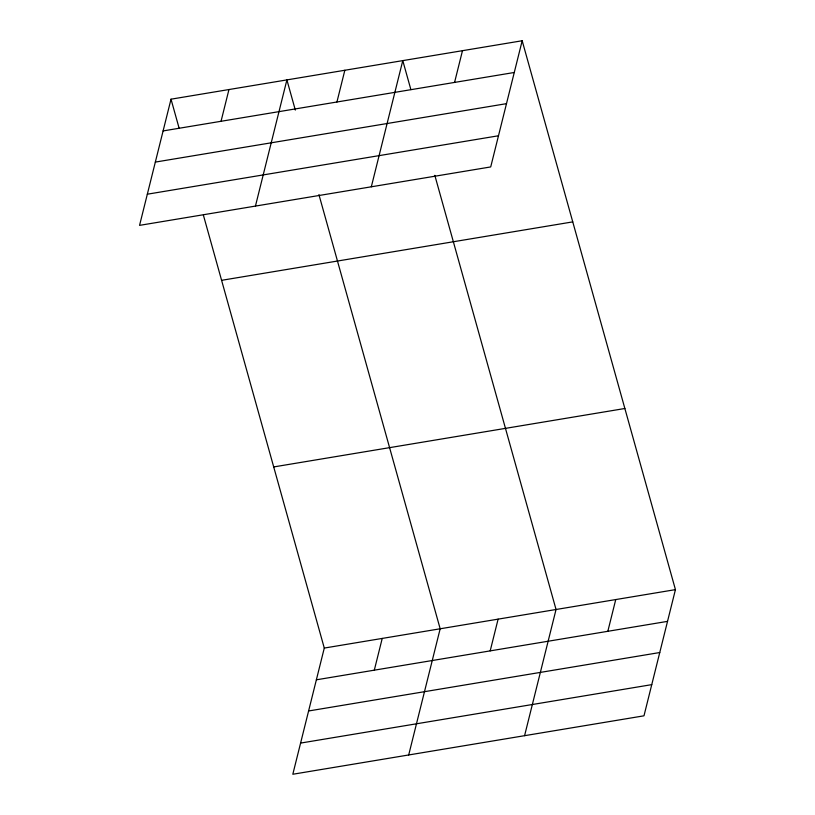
<?xml version="1.0" encoding="UTF-8"?>
<svg xmlns="http://www.w3.org/2000/svg" width="815" height="815" viewBox="0 0 815 815"><rect width="100%" height="100%" fill="white"/><g stroke="black" fill="none" stroke-linecap="round" stroke-linejoin="round"><path stroke-width="1.22" d="M171.018 99.186L139.559 225.368L490.712 166.932L522.181 40.75L171.018 99.186L179.106 128.169M221.048 121.282L228.954 89.548M255.441 206.083L286.9 79.901L295.325 110.096M336.931 101.997L344.837 70.263M371.324 186.798L402.783 60.616L410.872 89.599M454.566 82.427L462.482 50.683M203.383 215.109L324.288 648.068L292.819 774.25L643.982 715.815L675.441 589.632L522.181 40.75M374.309 670.164L382.225 638.43M408.702 754.965L440.171 628.783L318.93 194.622M490.192 650.879L498.108 619.145M524.585 735.68L556.044 609.498L434.813 175.337M607.837 631.299L615.743 599.565M163.102 130.93L514.265 72.484M155.329 162.093L506.492 103.658M147.332 194.204L498.485 135.769M221.599 280.319L572.751 221.884M273.708 466.934L624.861 408.498M324.288 648.068L675.441 589.632M316.373 679.812L667.526 621.366M308.6 710.975L659.763 652.53M300.592 743.086L651.755 684.641"/></g></svg>
